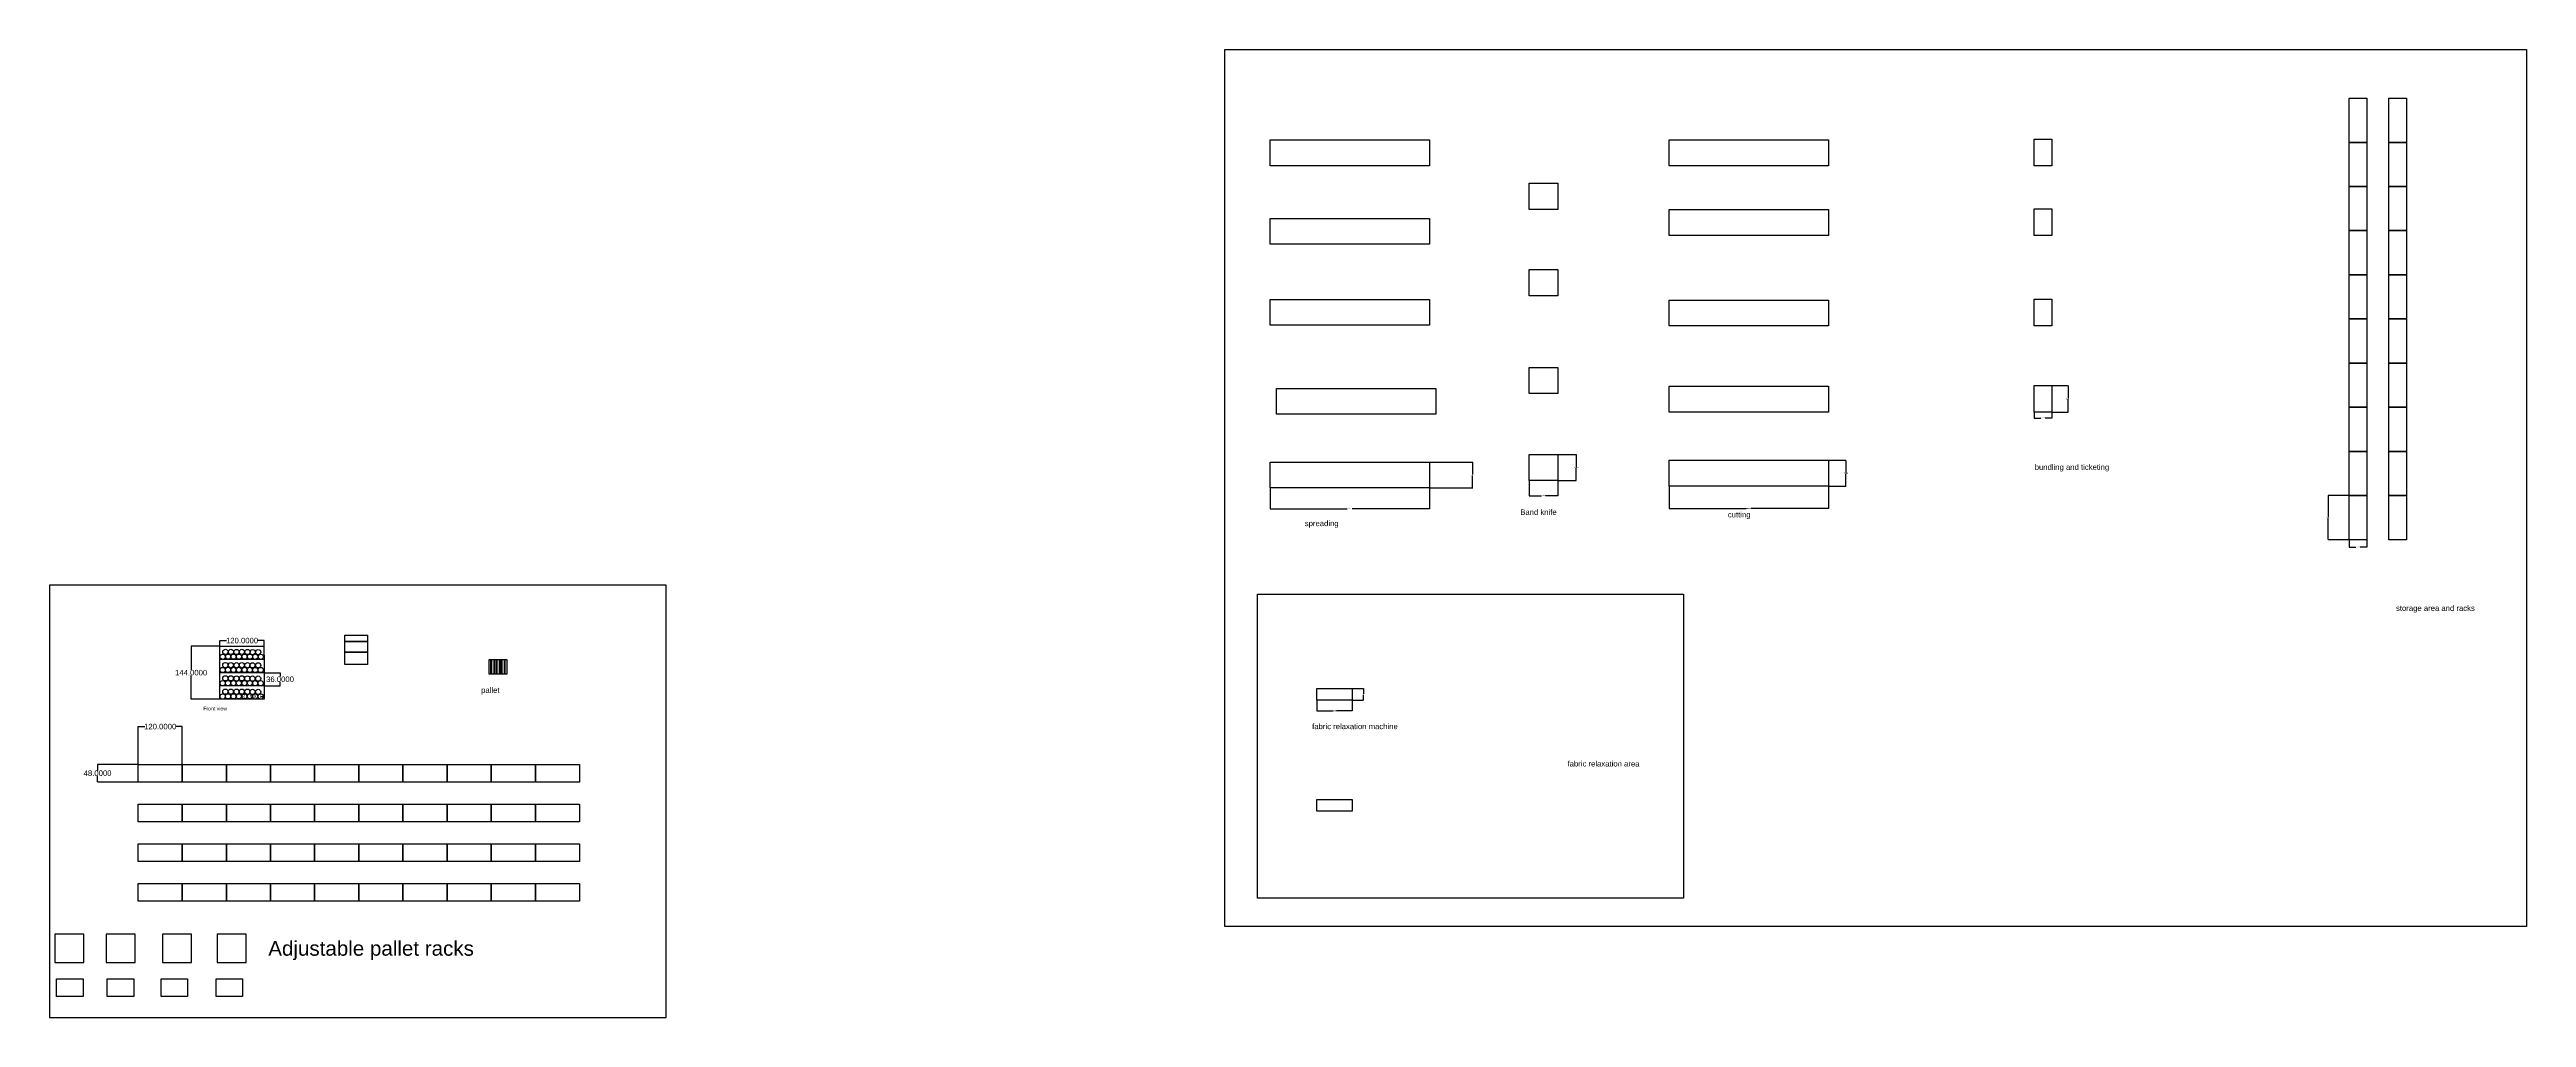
# Model space of a CAD drawing. Header units: inches. Extents: x 50 to 6785, y 42 to 2672.
import ezdxf

# ---------------------------------------------------------------- set-up
doc = ezdxf.new("R2010")
doc.units = ezdxf.units.IN
doc.header["$MEASUREMENT"] = 0
doc.styles.get("Standard").update_dxf_attribs({"font": 'arial.ttf'})
doc.dimstyles.get("Standard").update_dxf_attribs({"dimtxt": 0.18, "dimasz": 0.18, "dimexe": 0.18, "dimexo": 0.0625, "dimgap": 0.09, "dimtad": 0, "dimtih": 1, "dimtoh": 1, "dimdec": 4, "dimzin": 0, "dimdsep": 46, "dimtxsty": 'Standard', "dimcen": 0.09, "dimadec": 0, "dimazin": 0, "dimtfac": 1, "dimtdec": 4, "dimtofl": 0, "dimtmove": 0, "dimatfit": 3, "dimfxl": 1, "dimtolj": 1, "dimtzin": 0, "dimarcsym": 0})

# ---------------------------------------------------------------- blocks, each defined once
blk = doc.blocks.new('*U1')
blk.add_lwpolyline([(-60, 24), (60, 24), (60, -24), (-60, -24)], close=True)
blk = doc.blocks.new('*U2')
at = {"color": 0, "linetype": 'ByBlock', "lineweight": -2, "transparency": 16777216}
for p in [(0, 324), (120, 324), (240, 324), (360, 324), (480, 324), (600, 324), (720, 324), (840, 324), (960, 324), (1080, 324), (0, 216), (120, 216), (240, 216), (360, 216), (480, 216), (600, 216), (720, 216), (840, 216), (960, 216), (1080, 216), (0, 108), (120, 108), (240, 108), (360, 108), (480, 108), (600, 108), (720, 108), (840, 108), (960, 108), (1080, 108), (0, 0), (120, 0), (240, 0), (360, 0), (480, 0), (600, 0), (720, 0), (840, 0), (960, 0), (1080, 0)]:
    blk.add_blockref('*U1', p, dxfattribs=at)
blk = doc.blocks.new('*D3')
at = {"color": 0, "lineweight": -2, "transparency": 16777216}
blk.add_line((624.5, 913.9), (631.4, 913.9), dxfattribs=at)
at = {"color": 0, "transparency": 16777216}
blk.add_solid([(631.4, 914), (631.4, 913.9), (631.6, 913.9)], dxfattribs=at)
at = {"layer": 'Defpoints', "color": 0, "transparency": 16777216}
for p in [(624.5, 913.9), (631.6, 913.9)]:
    blk.add_point(p, dxfattribs=at)
at = {"color": 0, "transparency": 16777216, "insert": (598.8, 913.9), "char_height": 0.18, "attachment_point": 5}
blk.add_mtext('\\A1;{\\H55.556x;R7.1000}', dxfattribs=at)
blk = doc.blocks.new('*D4')
at = {"color": 0, "lineweight": -2, "transparency": 16777216}
for p, q in [((291.2, 729.4), (291.2, 832.2)), ((291.4, 832), (309.1, 832)), ((411, 832), (393.4, 832)), ((411.2, 729.4), (411.2, 832.2))]:
    blk.add_line(p, q, dxfattribs=at)
at = {"color": 0, "transparency": 16777216}
for points in [[(291.4, 832.1), (291.4, 832), (291.2, 832)], [(411, 832.1), (411, 832), (411.2, 832)]]:
    blk.add_solid(points, dxfattribs=at)
at = {"layer": 'Defpoints', "color": 0, "transparency": 16777216}
for p in [(411.2, 832), (291.2, 729.4), (411.2, 729.4)]:
    blk.add_point(p, dxfattribs=at)
at = {"color": 0, "transparency": 16777216, "insert": (351.2, 832), "char_height": 0.18, "attachment_point": 5}
blk.add_mtext('\\A1;{\\H83.333x;120.0000}', dxfattribs=at)
blk = doc.blocks.new('*D5')
at = {"color": 0, "lineweight": -2, "transparency": 16777216}
for p, q in [((291.1, 729.4), (180.9, 729.4)), ((291.1, 681.4), (180.9, 681.4)), ((181, 729.2), (181, 713.1)), ((181, 681.6), (181, 697.6))]:
    blk.add_line(p, q, dxfattribs=at)
at = {"color": 0, "transparency": 16777216}
for points in [[(181, 729.2), (181.1, 729.2), (181, 729.4)], [(181, 681.6), (181.1, 681.6), (181, 681.4)]]:
    blk.add_solid(points, dxfattribs=at)
at = {"layer": 'Defpoints', "color": 0, "transparency": 16777216}
for p in [(181, 681.4), (291.2, 729.4), (291.2, 681.4)]:
    blk.add_point(p, dxfattribs=at)
at = {"color": 0, "transparency": 16777216, "insert": (181, 705.4), "char_height": 0.18, "attachment_point": 5}
blk.add_mtext('\\A1;{\\H83.333x;48.0000}', dxfattribs=at)
blk = doc.blocks.new('*D6')
at = {"color": 0, "lineweight": -2, "transparency": 16777216}
for p, q in [((513.8, 1026.7), (513.8, 1065.9)), ((514, 1065.8), (531.7, 1065.8)), ((633.6, 1065.8), (615.9, 1065.8)), ((633.8, 1026.7), (633.8, 1065.9))]:
    blk.add_line(p, q, dxfattribs=at)
at = {"color": 0, "transparency": 16777216}
for points in [[(514, 1065.8), (514, 1065.7), (513.8, 1065.8)], [(633.6, 1065.8), (633.6, 1065.7), (633.8, 1065.8)]]:
    blk.add_solid(points, dxfattribs=at)
at = {"layer": 'Defpoints', "color": 0, "transparency": 16777216}
for p in [(513.8, 1026.6), (633.8, 1065.8), (633.8, 1026.6)]:
    blk.add_point(p, dxfattribs=at)
at = {"color": 0, "transparency": 16777216, "insert": (573.8, 1065.8), "char_height": 0.18, "attachment_point": 5}
blk.add_mtext('\\A1;{\\H83.333x;120.0000}', dxfattribs=at)
blk = doc.blocks.new('*D7')
at = {"color": 0, "lineweight": -2, "transparency": 16777216}
for p, q in [((513.7, 1050.6), (435.2, 1050.6)), ((435.4, 1050.5), (435.4, 986.4)), ((435.4, 906.8), (435.4, 970.9)), ((513.7, 906.6), (435.2, 906.6))]:
    blk.add_line(p, q, dxfattribs=at)
at = {"color": 0, "transparency": 16777216}
for points in [[(435.3, 1050.5), (435.4, 1050.5), (435.4, 1050.6)], [(435.3, 906.8), (435.4, 906.8), (435.4, 906.6)]]:
    blk.add_solid(points, dxfattribs=at)
at = {"layer": 'Defpoints', "color": 0, "transparency": 16777216}
for p in [(513.8, 1050.6), (435.4, 906.6), (513.8, 906.6)]:
    blk.add_point(p, dxfattribs=at)
at = {"color": 0, "transparency": 16777216, "insert": (435.4, 978.6), "char_height": 0.18, "attachment_point": 5}
blk.add_mtext('\\A1;{\\H83.333x;144.0000}', dxfattribs=at)
blk = doc.blocks.new('*D8')
at = {"color": 0, "lineweight": -2, "transparency": 16777216}
for p, q in [((633.9, 978.6), (677.2, 978.6)), ((677.1, 978.5), (677.1, 968.4)), ((677.1, 942.8), (677.1, 952.9)), ((633.9, 942.6), (677.2, 942.6))]:
    blk.add_line(p, q, dxfattribs=at)
at = {"color": 0, "transparency": 16777216}
for points in [[(677, 978.5), (677.1, 978.5), (677.1, 978.6)], [(677, 942.8), (677.1, 942.8), (677.1, 942.6)]]:
    blk.add_solid(points, dxfattribs=at)
at = {"layer": 'Defpoints', "color": 0, "transparency": 16777216}
for p in [(633.8, 978.6), (633.8, 942.6), (677.1, 942.6)]:
    blk.add_point(p, dxfattribs=at)
at = {"color": 0, "transparency": 16777216, "insert": (677.1, 960.6), "char_height": 0.18, "attachment_point": 5}
blk.add_mtext('\\A1;{\\H83.333x;36.0000}', dxfattribs=at)
blk = doc.blocks.new('*D11')
at = {"color": 0, "lineweight": -2, "transparency": 16777216}
for p, q in [((3368.9, 1480.6), (3368.9, 1424.1)), ((3369.1, 1424.2), (3578.7, 1424.2)), ((3801.8, 1424.2), (3592.1, 1424.2)), ((3801.9, 1480.6), (3801.9, 1424.1))]:
    blk.add_line(p, q, dxfattribs=at)
at = {"color": 0, "transparency": 16777216}
for points in [[(3369.1, 1424.3), (3369.1, 1424.2), (3368.9, 1424.2)], [(3801.8, 1424.3), (3801.8, 1424.2), (3801.9, 1424.2)]]:
    blk.add_solid(points, dxfattribs=at)
at = {"layer": 'Defpoints', "color": 0, "transparency": 16777216}
for p in [(3368.9, 1480.7), (3801.9, 1480.7), (3801.9, 1424.2)]:
    blk.add_point(p, dxfattribs=at)
at = {"color": 0, "transparency": 16777216, "insert": (3585.4, 1424.2), "char_height": 0.18, "attachment_point": 5}
blk.add_mtext('\\A1;{\\H12.712x;433.0700}', dxfattribs=at)
blk = doc.blocks.new('*D12')
at = {"color": 0, "lineweight": -2, "transparency": 16777216}
for p, q in [((3802, 1550.7), (3919.7, 1550.7)), ((3919.5, 1550.5), (3919.5, 1516.9)), ((3919.5, 1480.8), (3919.5, 1514.4)), ((3802, 1480.7), (3919.7, 1480.7))]:
    blk.add_line(p, q, dxfattribs=at)
at = {"color": 0, "transparency": 16777216}
for points in [[(3919.4, 1550.5), (3919.5, 1550.5), (3919.5, 1550.7)], [(3919.4, 1480.8), (3919.5, 1480.8), (3919.5, 1480.7)]]:
    blk.add_solid(points, dxfattribs=at)
at = {"layer": 'Defpoints', "color": 0, "transparency": 16777216}
for p in [(3801.9, 1550.7), (3801.9, 1480.7), (3919.5, 1480.7)]:
    blk.add_point(p, dxfattribs=at)
at = {"color": 0, "transparency": 16777216, "insert": (3919.5, 1515.7), "char_height": 0.18, "attachment_point": 5}
blk.add_mtext('\\A1;{\\H12.712x;70.0000}', dxfattribs=at)
blk = doc.blocks.new('*D13')
at = {"color": 0, "lineweight": -2, "transparency": 16777216}
for p, q in [((3495.7, 904.1), (3495.7, 874.7)), ((3592.2, 904.1), (3592.2, 874.7)), ((3495.9, 874.9), (3538.2, 874.9)), ((3592, 874.9), (3549.7, 874.9))]:
    blk.add_line(p, q, dxfattribs=at)
at = {"color": 0, "transparency": 16777216}
for points in [[(3495.9, 874.9), (3495.9, 874.8), (3495.7, 874.9)], [(3592, 874.9), (3592, 874.8), (3592.2, 874.9)]]:
    blk.add_solid(points, dxfattribs=at)
at = {"layer": 'Defpoints', "color": 0, "transparency": 16777216}
for p in [(3495.7, 904.2), (3592.2, 904.2), (3592.2, 874.9)]:
    blk.add_point(p, dxfattribs=at)
at = {"color": 0, "transparency": 16777216, "insert": (3543.9, 874.9), "char_height": 0.18, "attachment_point": 5}
blk.add_mtext('\\A1;{\\H12.712x;96.4500}', dxfattribs=at)
blk = doc.blocks.new('*D14')
at = {"color": 0, "lineweight": -2, "transparency": 16777216}
for p, q in [((4073.3, 1500.5), (4073.3, 1459.3)), ((4151.3, 1500.5), (4151.3, 1459.3)), ((4073.4, 1459.5), (4106.5, 1459.5)), ((4151.1, 1459.5), (4118, 1459.5))]:
    blk.add_line(p, q, dxfattribs=at)
at = {"color": 0, "transparency": 16777216}
for points in [[(4073.4, 1459.6), (4073.4, 1459.5), (4073.3, 1459.5)], [(4151.1, 1459.6), (4151.1, 1459.5), (4151.3, 1459.5)]]:
    blk.add_solid(points, dxfattribs=at)
at = {"layer": 'Defpoints', "color": 0, "transparency": 16777216}
for p in [(4073.3, 1500.6), (4151.3, 1500.6), (4151.3, 1459.5)]:
    blk.add_point(p, dxfattribs=at)
at = {"color": 0, "transparency": 16777216, "insert": (4112.3, 1459.5), "char_height": 0.18, "attachment_point": 5}
blk.add_mtext('\\A1;{\\H12.712x;78.0000}', dxfattribs=at)
blk = doc.blocks.new('*D15')
at = {"color": 0, "lineweight": -2, "transparency": 16777216}
for p, q in [((4151.3, 1571.4), (4201.2, 1571.4)), ((4201, 1571.2), (4201, 1537.2)), ((4151.3, 1500.6), (4201.2, 1500.6)), ((4201, 1500.8), (4201, 1534.7))]:
    blk.add_line(p, q, dxfattribs=at)
at = {"color": 0, "transparency": 16777216}
for points in [[(4200.9, 1571.2), (4201, 1571.2), (4201, 1571.4)], [(4200.9, 1500.8), (4201, 1500.8), (4201, 1500.6)]]:
    blk.add_solid(points, dxfattribs=at)
at = {"layer": 'Defpoints', "color": 0, "transparency": 16777216}
for p in [(4151.3, 1571.4), (4151.3, 1500.6), (4201, 1500.6)]:
    blk.add_point(p, dxfattribs=at)
at = {"color": 0, "transparency": 16777216, "insert": (4201, 1536), "char_height": 0.18, "attachment_point": 5}
blk.add_mtext('\\A1;{\\H12.712x;70.8000}', dxfattribs=at)
blk = doc.blocks.new('*D16')
at = {"color": 0, "lineweight": -2, "transparency": 16777216}
for p, q in [((4453.8, 1485.7), (4453.8, 1424.6)), ((4886.8, 1485.7), (4886.8, 1424.6)), ((4453.9, 1424.8), (4663.6, 1424.8)), ((4886.6, 1424.8), (4677, 1424.8))]:
    blk.add_line(p, q, dxfattribs=at)
at = {"color": 0, "transparency": 16777216}
for points in [[(4453.9, 1424.8), (4453.9, 1424.8), (4453.8, 1424.8)], [(4886.6, 1424.8), (4886.6, 1424.8), (4886.8, 1424.8)]]:
    blk.add_solid(points, dxfattribs=at)
at = {"layer": 'Defpoints', "color": 0, "transparency": 16777216}
for p in [(4453.8, 1485.8), (4886.8, 1485.8), (4886.8, 1424.8)]:
    blk.add_point(p, dxfattribs=at)
at = {"color": 0, "transparency": 16777216, "insert": (4670.3, 1424.8), "char_height": 0.18, "attachment_point": 5}
blk.add_mtext('\\A1;{\\H12.712x;433.0700}', dxfattribs=at)
blk = doc.blocks.new('*D17')
at = {"color": 0, "lineweight": -2, "transparency": 16777216}
for p, q in [((4886.9, 1555.8), (4934.4, 1555.8)), ((4934.3, 1555.6), (4934.3, 1522)), ((4886.9, 1485.8), (4934.4, 1485.8)), ((4934.3, 1486), (4934.3, 1519.5))]:
    blk.add_line(p, q, dxfattribs=at)
at = {"color": 0, "transparency": 16777216}
for points in [[(4934.2, 1555.6), (4934.3, 1555.6), (4934.3, 1555.8)], [(4934.2, 1486), (4934.3, 1486), (4934.3, 1485.8)]]:
    blk.add_solid(points, dxfattribs=at)
at = {"layer": 'Defpoints', "color": 0, "transparency": 16777216}
for p in [(4886.8, 1555.8), (4886.8, 1485.8), (4934.3, 1485.8)]:
    blk.add_point(p, dxfattribs=at)
at = {"color": 0, "transparency": 16777216, "insert": (4934.3, 1520.8), "char_height": 0.18, "attachment_point": 5}
blk.add_mtext('\\A1;{\\H12.712x;70.0000}', dxfattribs=at)
blk = doc.blocks.new('*D18')
at = {"color": 0, "lineweight": -2, "transparency": 16777216}
for p, q in [((5446.2, 1686.9), (5446.2, 1670.1)), ((5494.2, 1686.9), (5494.2, 1670.1)), ((5446.3, 1670.3), (5464.4, 1670.3)), ((5494, 1670.3), (5475.9, 1670.3))]:
    blk.add_line(p, q, dxfattribs=at)
at = {"color": 0, "transparency": 16777216}
for points in [[(5446.3, 1670.3), (5446.3, 1670.3), (5446.2, 1670.3)], [(5494, 1670.3), (5494, 1670.3), (5494.2, 1670.3)]]:
    blk.add_solid(points, dxfattribs=at)
at = {"layer": 'Defpoints', "color": 0, "transparency": 16777216}
for p in [(5446.2, 1686.9), (5494.2, 1686.9), (5494.2, 1670.3)]:
    blk.add_point(p, dxfattribs=at)
at = {"color": 0, "transparency": 16777216, "insert": (5470.2, 1670.3), "char_height": 0.18, "attachment_point": 5}
blk.add_mtext('\\A1;{\\H12.712x;48.0000}', dxfattribs=at)
blk = doc.blocks.new('*D19')
at = {"color": 0, "lineweight": -2, "transparency": 16777216}
for p, q in [((5494.2, 1758.9), (5538.5, 1758.9)), ((5538.3, 1758.7), (5538.3, 1724.2)), ((5494.2, 1686.9), (5538.5, 1686.9)), ((5538.3, 1687.1), (5538.3, 1721.7))]:
    blk.add_line(p, q, dxfattribs=at)
at = {"color": 0, "transparency": 16777216}
for points in [[(5538.3, 1758.7), (5538.4, 1758.7), (5538.3, 1758.9)], [(5538.3, 1687.1), (5538.4, 1687.1), (5538.3, 1686.9)]]:
    blk.add_solid(points, dxfattribs=at)
at = {"layer": 'Defpoints', "color": 0, "transparency": 16777216}
for p in [(5494.2, 1758.9), (5494.2, 1686.9), (5538.3, 1686.9)]:
    blk.add_point(p, dxfattribs=at)
at = {"color": 0, "transparency": 16777216, "insert": (5538.3, 1722.9), "char_height": 0.18, "attachment_point": 5}
blk.add_mtext('\\A1;{\\H12.712x;72.0000}', dxfattribs=at)
blk = doc.blocks.new('*D20')
at = {"color": 0, "lineweight": -2, "transparency": 16777216}
for p, q in [((6302.8, 1460), (6245.1, 1460)), ((6245.3, 1459.8), (6245.3, 1401.3)), ((6245.3, 1340.2), (6245.3, 1398.8)), ((6302.8, 1340), (6245.1, 1340))]:
    blk.add_line(p, q, dxfattribs=at)
at = {"color": 0, "transparency": 16777216}
for points in [[(6245.3, 1459.8), (6245.3, 1459.8), (6245.3, 1460)], [(6245.3, 1340.2), (6245.3, 1340.2), (6245.3, 1340)]]:
    blk.add_solid(points, dxfattribs=at)
at = {"layer": 'Defpoints', "color": 0, "transparency": 16777216}
for p in [(6302.8, 1460), (6245.3, 1340), (6302.8, 1340)]:
    blk.add_point(p, dxfattribs=at)
at = {"color": 0, "transparency": 16777216, "insert": (6245.3, 1400), "char_height": 0.18, "attachment_point": 5}
blk.add_mtext('\\A1;{\\H12.712x;120.0000}', dxfattribs=at)
blk = doc.blocks.new('*D21')
at = {"color": 0, "lineweight": -2, "transparency": 16777216}
for p, q in [((6302.8, 1340), (6302.8, 1319.4)), ((6303, 1319.5), (6321, 1319.5)), ((6350.6, 1319.5), (6332.6, 1319.5)), ((6350.8, 1340), (6350.8, 1319.4))]:
    blk.add_line(p, q, dxfattribs=at)
at = {"color": 0, "transparency": 16777216}
for points in [[(6303, 1319.6), (6303, 1319.5), (6302.8, 1319.5)], [(6350.6, 1319.6), (6350.6, 1319.5), (6350.8, 1319.5)]]:
    blk.add_solid(points, dxfattribs=at)
at = {"layer": 'Defpoints', "color": 0, "transparency": 16777216}
for p in [(6302.8, 1340), (6350.8, 1340), (6350.8, 1319.5)]:
    blk.add_point(p, dxfattribs=at)
at = {"color": 0, "transparency": 16777216, "insert": (6326.8, 1319.5), "char_height": 0.18, "attachment_point": 5}
blk.add_mtext('\\A1;{\\H12.712x;48.0000}', dxfattribs=at)
blk = doc.blocks.new('*D22')
at = {"color": 0, "lineweight": -2, "transparency": 16777216}
for p, q in [((3592.2, 935.7), (3622.6, 935.7)), ((3592.2, 904.2), (3622.6, 904.2)), ((3622.4, 935.5), (3622.4, 921.2)), ((3622.4, 904.4), (3622.4, 918.7))]:
    blk.add_line(p, q, dxfattribs=at)
at = {"color": 0, "transparency": 16777216}
for points in [[(3622.4, 935.5), (3622.4, 935.5), (3622.4, 935.7)], [(3622.4, 904.4), (3622.4, 904.4), (3622.4, 904.2)]]:
    blk.add_solid(points, dxfattribs=at)
at = {"layer": 'Defpoints', "color": 0, "transparency": 16777216}
for p in [(3592.2, 935.7), (3592.2, 904.2), (3622.4, 904.2)]:
    blk.add_point(p, dxfattribs=at)
at = {"color": 0, "transparency": 16777216, "insert": (3622.4, 919.9), "char_height": 0.18, "attachment_point": 5}
blk.add_mtext('\\A1;{\\H12.712x;31.4900}', dxfattribs=at)

msp = doc.modelspace()

# ---------------------------------------------------------------- linework, layer by layer
for p, q in [((513.79935, 1050.64479), (633.79935, 1050.64479)), ((513.79935, 906.64479), (513.79935, 1026.64479)), ((633.98061, 1014.64206), (513.98061, 1014.64206)), ((633.79935, 1026.64479), (633.79935, 906.64479)), ((1245.66788, 1014.57044), (1293.66788, 1014.57044)), ((1245.66788, 974.57044), (1245.66788, 1014.57044)), ((1293.66788, 1014.57044), (1293.66788, 974.57044)), ((633.79935, 978.64479), (513.79935, 978.64479)), ((1293.66788, 974.57044), (1245.66788, 974.57044)), ((633.79935, 942.64479), (513.79935, 942.64479)), ((633.79935, 906.64479), (513.79935, 906.64479))]:
    msp.add_line(p, q)
at = {"linetype": 'ByBlock'}
for p, q in [((1250.61134, 974.57044), (1250.61134, 1014.57044)), ((1252.73995, 974.57044), (1252.73995, 1014.57044)), ((1258.12401, 1014.57044), (1258.12401, 974.57044)), ((1260.00218, 1014.57044), (1260.00218, 974.57044)), ((1265.64265, 974.57044), (1265.64265, 1014.57044)), ((1267.77126, 974.57044), (1267.77126, 1014.57044)), ((1273.15532, 1014.57044), (1273.15532, 974.57044)), ((1275.03349, 1014.57044), (1275.03349, 974.57044)), ((1279.0319, 974.57044), (1279.0319, 1014.57044)), ((1281.16051, 974.57044), (1281.16051, 1014.57044)), ((1286.54457, 1014.57044), (1286.54457, 974.57044)), ((1288.42274, 1014.57044), (1288.42274, 974.57044))]:
    msp.add_line(p, q, dxfattribs=at)
for points in [[(3245.67129, 2672.25365), (6784.633, 2672.25365), (6784.633, 289.06203), (3245.67129, 289.06203)], [(6350.81675, 2540.02928), (6350.81675, 2420.02928), (6302.81675, 2420.02928), (6302.81675, 2540.02928)], [(6458.81675, 2540.02928), (6458.81675, 2420.02928), (6410.81675, 2420.02928), (6410.81675, 2540.02928)], [(3368.87245, 2426.59319), (3801.94245, 2426.59319), (3801.94245, 2356.59319), (3368.87245, 2356.59319)], [(4453.75793, 2426.59319), (4886.82793, 2426.59319), (4886.82793, 2356.59319), (4453.75793, 2356.59319)], [(5494.16902, 2428.59319), (5494.16902, 2356.59319), (5446.16902, 2356.59319), (5446.16902, 2428.59319)], [(6350.81675, 2420.02928), (6350.81675, 2300.02928), (6302.81675, 2300.02928), (6302.81675, 2420.02928)], [(6458.81675, 2420.02928), (6458.81675, 2300.02928), (6410.81675, 2300.02928), (6410.81675, 2420.02928)], [(4073.25456, 2308.75342), (4151.25456, 2308.75342), (4151.25456, 2237.95342), (4073.25456, 2237.95342)], [(6350.81675, 2300.02928), (6350.81675, 2180.02928), (6302.81675, 2180.02928), (6302.81675, 2300.02928)], [(6458.81675, 2300.02928), (6458.81675, 2180.02928), (6410.81675, 2180.02928), (6410.81675, 2300.02928)], [(4453.75793, 2237.08538), (4886.82793, 2237.08538), (4886.82793, 2167.08538), (4453.75793, 2167.08538)], [(5494.16902, 2239.08538), (5494.16902, 2167.08538), (5446.16902, 2167.08538), (5446.16902, 2239.08538)], [(3368.87245, 2213.48321), (3801.94245, 2213.48321), (3801.94245, 2143.48321), (3368.87245, 2143.48321)], [(6350.81675, 2180.02928), (6350.81675, 2060.02928), (6302.81675, 2060.02928), (6302.81675, 2180.02928)], [(6458.81675, 2180.02928), (6458.81675, 2060.02928), (6410.81675, 2060.02928), (6410.81675, 2180.02928)], [(4073.25456, 2074.03595), (4151.25456, 2074.03595), (4151.25456, 2003.23595), (4073.25456, 2003.23595)], [(6350.81675, 2060.02928), (6350.81675, 1940.02928), (6302.81675, 1940.02928), (6302.81675, 2060.02928)], [(6458.81675, 2060.02928), (6458.81675, 1940.02928), (6410.81675, 1940.02928), (6410.81675, 2060.02928)], [(3368.87245, 1993.09406), (3801.94245, 1993.09406), (3801.94245, 1923.09406), (3368.87245, 1923.09406)], [(4453.75793, 1991.41809), (4886.82793, 1991.41809), (4886.82793, 1921.41809), (4453.75793, 1921.41809)], [(5494.16902, 1993.41809), (5494.16902, 1921.41809), (5446.16902, 1921.41809), (5446.16902, 1993.41809)], [(6350.81675, 1940.02928), (6350.81675, 1820.02928), (6302.81675, 1820.02928), (6302.81675, 1940.02928)], [(6458.81675, 1940.02928), (6458.81675, 1820.02928), (6410.81675, 1820.02928), (6410.81675, 1940.02928)], [(6350.81675, 1820.02928), (6350.81675, 1700.02928), (6302.81675, 1700.02928), (6302.81675, 1820.02928)], [(6458.81675, 1820.02928), (6458.81675, 1700.02928), (6410.81675, 1700.02928), (6410.81675, 1820.02928)], [(3386.02925, 1751.33422), (3819.09925, 1751.33422), (3819.09925, 1681.33422), (3386.02925, 1681.33422)], [(4073.25456, 1808.31806), (4151.25456, 1808.31806), (4151.25456, 1737.51806), (4073.25456, 1737.51806)], [(4453.75793, 1756.91757), (4886.82793, 1756.91757), (4886.82793, 1686.91757), (4453.75793, 1686.91757)], [(5494.16902, 1758.91757), (5494.16902, 1686.91757), (5446.16902, 1686.91757), (5446.16902, 1758.91757)], [(6350.81675, 1700.02928), (6350.81675, 1580.02928), (6302.81675, 1580.02928), (6302.81675, 1700.02928)], [(6458.81675, 1700.02928), (6458.81675, 1580.02928), (6410.81675, 1580.02928), (6410.81675, 1700.02928)], [(3368.87245, 1550.65784), (3801.94245, 1550.65784), (3801.94245, 1480.65784), (3368.87245, 1480.65784)], [(4073.25456, 1571.38627), (4151.25456, 1571.38627), (4151.25456, 1500.58627), (4073.25456, 1500.58627)], [(4453.75793, 1555.78742), (4886.82793, 1555.78742), (4886.82793, 1485.78742), (4453.75793, 1485.78742)], [(6350.81675, 1580.02928), (6350.81675, 1460.02928), (6302.81675, 1460.02928), (6302.81675, 1580.02928)], [(6458.81675, 1580.02928), (6458.81675, 1460.02928), (6410.81675, 1460.02928), (6410.81675, 1580.02928)], [(6350.81675, 1460.02928), (6350.81675, 1340.02928), (6302.81675, 1340.02928), (6302.81675, 1460.02928)], [(6458.81675, 1460.02928), (6458.81675, 1340.02928), (6410.81675, 1340.02928), (6410.81675, 1460.02928)], [(1726.55898, 1216.89213), (50.42187, 1216.89213), (50.42187, 41.54748), (1726.55898, 41.54748)], [(4493.11082, 365.87631), (3334.3887, 365.87631), (3334.3887, 1191.71739), (4493.11082, 1191.71739)], [(853.62402, 1080.25377), (915.04102, 1080.25377), (915.04102, 1063.75377), (853.62402, 1063.75377)], [(853.62402, 1063.75377), (915.03402, 1063.75377), (915.03402, 1034.03377), (853.62402, 1034.03377)], [(853.62402, 1034.03377), (915.04102, 1034.03377), (915.04102, 1001.03377), (853.62402, 1001.03377)], [(3495.71504, 935.68737), (3592.16504, 935.68737), (3592.16504, 904.19737), (3495.71504, 904.19737)], [(3495.71504, 633.6681), (3592.16504, 633.6681), (3592.16504, 602.1781), (3495.71504, 602.1781)], [(65.24024, 191.32368), (143.98024, 191.32368), (143.98024, 268.09368), (65.24024, 268.09368)], [(204.79605, 191.32368), (283.53605, 191.32368), (283.53605, 268.09368), (204.79605, 268.09368)], [(357.96702, 191.32368), (436.70702, 191.32368), (436.70702, 268.09368), (357.96702, 268.09368)], [(506.0323, 191.32368), (584.7723, 191.32368), (584.7723, 268.09368), (506.0323, 268.09368)], [(69.49497, 146.55708), (141.49497, 146.55708), (141.49497, 98.55708), (69.49497, 98.55708)], [(207.34889, 146.55708), (279.34889, 146.55708), (279.34889, 98.55708), (207.34889, 98.55708)], [(353.71228, 146.55708), (425.71228, 146.55708), (425.71228, 98.55708), (353.71228, 98.55708)], [(503.47946, 146.55708), (575.47946, 146.55708), (575.47946, 98.55708), (503.47946, 98.55708)]]:
    msp.add_lwpolyline(points, close=True)
for centre in [(521.30212, 1021.92303), (528.54862, 1035.13953), (535.79513, 1022.23772), (543.67172, 1035.13953), (550.60315, 1022.23772), (558.79482, 1034.82486), (565.41124, 1022.23772), (573.28783, 1035.13953), (580.53434, 1022.23772), (588.41093, 1034.82486), (595.34236, 1022.23772), (602.58886, 1034.51019), (609.83537, 1021.92303), (617.71196, 1034.51019), (624.64345, 1021.92303), (521.12086, 985.81487), (521.12086, 949.92577), (528.36737, 999.14227), (528.36737, 963.14227), (535.61387, 986.24046), (535.61387, 950.24046), (543.49047, 999.14227), (543.49047, 963.14227), (550.42189, 986.24046), (550.42189, 950.24046), (558.61357, 998.8276), (558.61357, 962.8276), (565.22998, 986.24046), (565.22998, 950.24046), (573.10658, 999.14227), (573.10658, 963.14227), (580.35308, 986.24046), (580.35308, 950.24046), (588.22968, 998.8276), (588.22968, 962.8276), (595.1611, 986.24046), (595.1611, 950.24046), (602.40761, 998.51293), (602.40761, 962.51293), (609.65411, 985.92577), (609.65411, 949.92577), (617.53071, 998.51293), (617.53071, 962.51293), (624.4622, 985.92577), (624.4622, 949.92577), (521.12086, 913.92577), (528.36737, 927.14227), (535.61387, 914.24046), (543.49047, 927.14227), (550.42189, 914.24046), (558.61357, 926.8276), (565.22998, 914.24046), (573.10658, 927.14227), (580.35308, 914.24046), (588.22968, 926.8276), (595.1611, 914.24046), (602.40761, 926.51293), (609.65411, 913.92577), (617.53071, 926.51293), (624.4622, 913.92577)]:
    msp.add_circle(centre, 7.1)

# ---------------------------------------------------------------- block references
msp.add_blockref('*U2', (351.20354, 381.38068))

# ---------------------------------------------------------------- texts
at = {"attachment_point": 1}
for s, width, insert, char_height in [('bundling and ticketing', 429.7723791, (5447.65759, 1544.89606), 15), ('\\pt30;Band knife', 217.7738309, (4049.05581, 1422.47415), 15), ('cutting', 429.7723791, (4613.35534, 1415.66129), 15), ('spreading', 429.7723791, (3463.18116, 1391.94178), 15), ('storage area and racks', 429.7723791, (6429.90303, 1161.50078), 15), ('Front view', 303.0328945, (468.39372, 886.08254), 10), ('pallet', 305.1881242, (1223.83217, 938.67806), 15), ('fabric relaxation machine', 429.7723791, (3483.16634, 840.12531), 15), ('fabric relaxation area', 429.7723791, (4177.51242, 738.63832), 15), ('Adjustable pallet racks ', 1543.664059, (645.12325, 249.31534), 40)]:
    msp.add_mtext_dynamic_manual_height_columns(s, width=width, gutter_width=1, heights=[0], dxfattribs=dict(at, insert=insert, char_height=char_height))

# ---------------------------------------------------------------- dimensions: what is measured, and where the dimension line sits
for base, p1, p2, text, picture, middle in [((5538.33906, 1686.91757), (5494.16902, 1758.91757), (5494.16902, 1686.91757), '{\\H12.712x;<>}', '*D19', (5538.33906, 1722.91757)), ((4200.97244, 1500.58627), (4151.25456, 1571.38627), (4151.25456, 1500.58627), '{\\H12.712x;<>}', '*D15', (4200.97244, 1535.98627)), ((4934.26186, 1485.78742), (4886.82793, 1555.78742), (4886.82793, 1485.78742), '{\\H12.712x;<>}', '*D17', (4934.26186, 1520.78742)), ((6245.30547, 1340.02928), (6302.81675, 1460.02928), (6302.81675, 1340.02928), '{\\H12.712x;<>}', '*D20', (6245.30547, 1400.02928)), ((677.05284, 942.64479), (633.79935, 978.64479), (633.79935, 942.64479), '{\\H83.333x;<>}', '*D8', (677.05284, 960.64479)), ((3622.40974, 904.19737), (3592.16504, 935.68737), (3592.16504, 904.19737), '{\\H12.712x;<>}', '*D22', (3622.40974, 919.94237)), ((181.03406, 681.38068), (291.20354, 729.38068), (291.20354, 681.38068), '{\\H83.333x;<>}', '*D5', (181.03406, 705.38068))]:
    dim = msp.add_linear_dim(base=base, p1=p1, p2=p2, angle=90, text=text, dimstyle='Standard')
    dim.commit()
    dim.dimension.update_dxf_attribs({"geometry": picture, "text_midpoint": middle})
for base, p1, p2, text, picture, middle in [((5494.16902, 1670.31395), (5446.16902, 1686.91757), (5494.16902, 1686.91757), '{\\H12.712x;<>}', '*D18', (5470.16902, 1670.31395)), ((4151.25456, 1459.5277), (4073.25456, 1500.58627), (4151.25456, 1500.58627), '{\\H12.712x;<>}', '*D14', (4112.25456, 1459.5277)), ((4886.82793, 1424.79619), (4453.75793, 1485.78742), (4886.82793, 1485.78742), '{\\H12.712x;<>}', '*D16', (4670.29293, 1424.79619)), ((3801.94245, 1424.24789), (3368.87245, 1480.65784), (3801.94245, 1480.65784), '{\\H12.712x;<>}', '*D11', (3585.40745, 1424.24789)), ((6350.81675, 1319.54898), (6302.81675, 1340.02928), (6350.81675, 1340.02928), '{\\H12.712x;<>}', '*D21', (6326.81675, 1319.54898)), ((633.79935, 1065.76824), (513.79935, 1026.64479), (633.79935, 1026.64479), '{\\H83.333x;<>}', '*D6', (573.79935, 1065.76824)), ((3592.16504, 874.85694), (3495.71504, 904.19737), (3592.16504, 904.19737), '{\\H12.712x;<>}', '*D13', (3543.94004, 874.85694)), ((411.20354, 832.04182), (291.20354, 729.38068), (411.20354, 729.38068), '{\\H83.333x;<>}', '*D4', (351.20354, 832.04182))]:
    dim = msp.add_linear_dim(base=base, p1=p1, p2=p2, text=text, dimstyle='Standard')
    dim.commit()
    dim.dimension.update_dxf_attribs({"geometry": picture, "text_midpoint": middle})
dim = msp.add_linear_dim(base=(3919.47419, 1480.65784), p1=(3801.94245, 1550.65784), p2=(3801.94245, 1480.65784), angle=90, text='{\\H12.712x;<>}', dimstyle='Standard', override={"dimtxsty": 'Standard'})
dim.commit()
dim.dimension.update_dxf_attribs({"geometry": '*D12', "text_midpoint": (3919.47419, 1515.65784)})
dim = msp.add_linear_dim(base=(435.35901, 906.64479), p1=(513.79935, 1050.64479), p2=(513.79935, 906.64479), angle=90, text='{\\H83.333x;<>}', dimstyle='Standard')
dim.commit()
dim.dimension.update_dxf_attribs({"geometry": '*D7', "text_midpoint": (435.35901, 978.64479), "dimtype": 160})
dim = msp.add_radius_dim(center=(624.4622, 913.92577), mpoint=(631.5622, 913.92577), text='{\\H55.556x;<>}', dimstyle='Standard')
dim.commit()
dim.dimension.update_dxf_attribs({"geometry": '*D3', "text_midpoint": (624.4622, 913.92577), "dimtype": 164})

doc.saveas('drawing.dxf')
